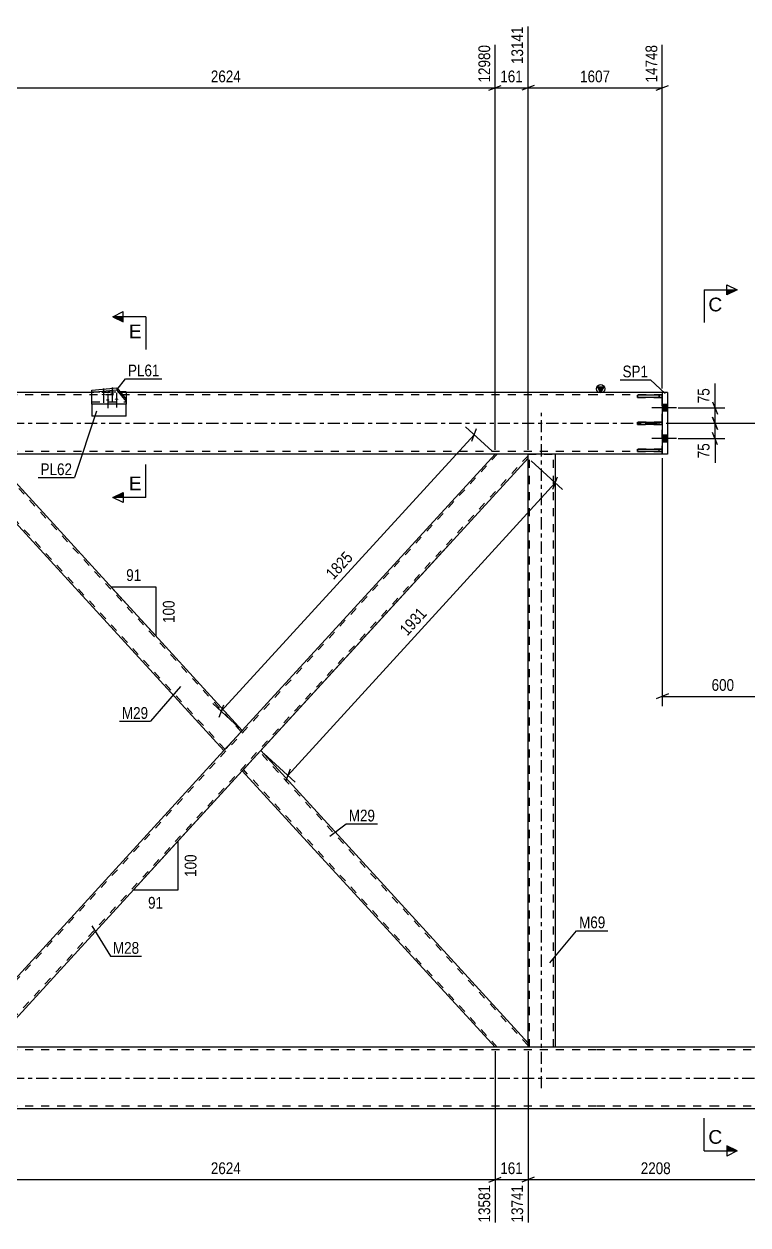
# Model space of a CAD drawing. Header units: millimetres. Extents: x -109 to 1080, y -501 to 340.
# Drawn here: x 486.1 to 662.5, y -195.3 to 97.3 of the extents above; entities that cross this region are included whole.
import ezdxf

# ---------------------------------------------------------------- set-up
doc = ezdxf.new("R2010")
doc.units = ezdxf.units.MM
doc.linetypes.add('DXK_LINE_DOT2', pattern=[3.9198, 1.9599, -1.9599])
doc.linetypes.add('DXK_LINE_DOT3', pattern=[5.9187, 2.979, -0.9799, 0.9799, -0.9799])
doc.styles.add('Arial', font='ARIAL.TTF', dxfattribs={"height": 0.2})
doc.styles.add('Arial Narrow', font='ARIALN.TTF', dxfattribs={"height": 0.2})

# ---------------------------------------------------------------- blocks, each defined once
blk = doc.blocks.new('Part-389666448-1448 - 1389')
at = {"linetype": 'Continuous'}
blk.add_hatch(color=2, dxfattribs=at).paths.add_polyline_path([(626.65, 7.5), (625.85, 8.9), (627.45, 8.9)])
at = {"color": 2, "linetype": 'Continuous'}
for p, q in [((626.65, 7.5), (625.85, 8.9)), ((625.85, 8.9), (627.45, 8.9)), ((627.45, 8.9), (626.65, 7.5)), ((502.66, 7.5), (468.92, 7.5)), ((625.55, 7.5), (510.99, 7.5)), ((641.65, 7.5), (625.65, 7.5)), ((625.55, -7.5), (15.62, -7.5)), ((641.65, -7.5), (625.65, -7.5))]:
    blk.add_line(p, q, dxfattribs=at)
at = {"color": 7, "linetype": 'DXK_LINE_DOT2'}
for p, q in [((625.55, 6.9), (15.62, 6.9)), ((510.99, 7.5), (502.66, 7.5)), ((641.65, 6.9), (625.65, 6.9)), ((641.65, -7.5), (641.65, 7.5)), ((625.55, -6.9), (15.62, -6.9)), ((641.65, -6.9), (625.65, -6.9))]:
    blk.add_line(p, q, dxfattribs=at)
at = {"color": 7, "linetype": 'DXK_LINE_DOT3'}
for p, q in [((15.62, 0), (625.55, 0)), ((625.65, 0), (641.65, 0))]:
    blk.add_line(p, q, dxfattribs=at)
at = {"color": 2, "linetype": 'Continuous'}
blk.add_circle((626.65, 8.4), 1, dxfattribs=at)
blk = doc.blocks.new('Part-389666448-1433 - 1389')
at = {"color": 2, "linetype": 'Continuous'}
for p, q in [((625.55, -152), (474.54, -152)), ((655.1, -152), (625.65, -152)), ((665.2, -152), (655.2, -152)), ((625.55, -167), (15.62, -167)), ((655.1, -167), (625.65, -167)), ((665.2, -167), (655.2, -167))]:
    blk.add_line(p, q, dxfattribs=at)
at = {"color": 7, "linetype": 'DXK_LINE_DOT2'}
for p, q in [((625.55, -152.6), (15.62, -152.6)), ((655.1, -152.6), (625.65, -152.6)), ((671.2, -152.6), (655.2, -152.6)), ((625.55, -166.4), (15.62, -166.4)), ((655.1, -166.4), (625.65, -166.4)), ((671.2, -166.4), (655.2, -166.4))]:
    blk.add_line(p, q, dxfattribs=at)
at = {"color": 7, "linetype": 'DXK_LINE_DOT3'}
for p, q in [((15.62, -159.5), (625.55, -159.5)), ((625.65, -159.5), (655.1, -159.5)), ((655.2, -159.5), (671.2, -159.5))]:
    blk.add_line(p, q, dxfattribs=at)
blk = doc.blocks.new('Part-389666448-1406 - 1389')
at = {"color": 2, "linetype": 'Continuous'}
for p, q in [((502.66, 8.08), (508.74, 8.65)), ((508.74, 8.09), (502.66, 7.51)), ((502.66, 4.65), (502.66, 8.08)), ((508.74, 8.65), (510.99, 5.84)), ((508.74, 8.65), (508.74, 8.09)), ((508.74, 8.09), (510.99, 5.28)), ((510.99, 4.65), (502.66, 4.65)), ((510.99, 5.84), (510.99, 4.65))]:
    blk.add_line(p, q, dxfattribs=at)
at = {"color": 7, "linetype": 'DXK_LINE_DOT2'}
blk.add_line((502.66, 5.21), (510.99, 5.21), dxfattribs=at)
blk = doc.blocks.new('Part-389666448-1589 - 1389')
at = {"color": 2, "linetype": 'Continuous'}
for p, q in [((469.72, -8.5), (469.72, -7.5)), ((534.86, -79.75), (469.72, -8.5)), ((539.33, -74.86), (477.75, -7.5)), ((539, -75.23), (534.86, -79.75)), ((539.33, -74.86), (539, -75.23))]:
    blk.add_line(p, q, dxfattribs=at)
at = {"color": 7, "linetype": 'DXK_LINE_DOT2'}
for p, q in [((477.75, -7.5), (469.72, -7.5)), ((535.13, -79.45), (469.72, -7.91)), ((539.06, -75.16), (477.2, -7.5)), ((539.29, -74.9), (539, -75.23))]:
    blk.add_line(p, q, dxfattribs=at)
blk = doc.blocks.new('Part-389666448-1515 - 1389')
at = {"color": 2, "linetype": 'Continuous'}
for p, q in [((539.33, -84.64), (543.81, -79.75)), ((543.81, -79.75), (608.95, -151)), ((600.92, -152), (539.33, -84.64)), ((608.95, -152), (608.95, -151))]:
    blk.add_line(p, q, dxfattribs=at)
at = {"color": 7, "linetype": 'DXK_LINE_DOT2'}
for p, q in [((608.95, -151.59), (543.53, -80.05)), ((601.46, -152), (539.61, -84.34)), ((608.95, -152), (600.92, -152)), ((608.95, -152), (608.95, -151.96))]:
    blk.add_line(p, q, dxfattribs=at)
blk = doc.blocks.new('Part-389666448-1559 - 1389')
at = {"color": 7, "linetype": 'DXK_LINE_DOT3'}
blk.add_line((612.25, -162), (612.25, 2.5), dxfattribs=at)
at = {"color": 7, "linetype": 'DXK_LINE_DOT2'}
for p, q in [((608.95, -7.5), (615.55, -7.5)), ((608.95, -8.5), (608.95, -7.5)), ((609.35, -152), (609.35, -7.5)), ((615.15, -152), (615.15, -7.5)), ((608.95, -152), (608.95, -151)), ((615.55, -152), (608.95, -152))]:
    blk.add_line(p, q, dxfattribs=at)
at = {"color": 2, "linetype": 'Continuous'}
for p, q in [((608.95, -151), (608.95, -8.5)), ((615.55, -7.5), (615.55, -152))]:
    blk.add_line(p, q, dxfattribs=at)
blk = doc.blocks.new('Part-389666448-1500 - 1389')
at = {"color": 2, "linetype": 'Continuous'}
for p, q in [((642.9, 7.5), (641.65, 7.5)), ((641.65, 7.5), (641.65, -7.5)), ((642.9, 7.5), (642.9, -7.5)), ((642.9, -7.5), (641.65, -7.5))]:
    blk.add_line(p, q, dxfattribs=at)
blk = doc.blocks.new('Part-389666448-1584 - 1389')
at = {"color": 7, "linetype": 'DXK_LINE_DOT2'}
for p, q in [((601.46, -7.5), (469.72, -151.59)), ((608.95, -7.91), (477.2, -152)), ((608.95, -7.5), (600.92, -7.5)), ((539.33, -74.86), (534.86, -79.75)), ((543.81, -79.75), (539.33, -84.64)), ((470.56, -150.07), (469.72, -151)), ((469.72, -152), (469.72, -151)), ((477.75, -152), (469.72, -152))]:
    blk.add_line(p, q, dxfattribs=at)
at = {"color": 2, "linetype": 'Continuous'}
for p, q in [((600.92, -7.5), (539.33, -74.86)), ((608.95, -8.5), (543.81, -79.75)), ((608.95, -8.5), (608.95, -7.5)), ((534.86, -79.75), (470.56, -150.07)), ((539.33, -84.64), (477.75, -152))]:
    blk.add_line(p, q, dxfattribs=at)
blk = doc.blocks.new('Part-389666448-1654 - 1389')
at = {"color": 7, "linetype": 'DXK_LINE_DOT2'}
for p, q in [((502.66, 4.65), (502.66, 7.69)), ((502.66, 7.69), (509.51, 7.69)), ((510.99, 5.84), (510.99, 4.65))]:
    blk.add_line(p, q, dxfattribs=at)
at = {"color": 2, "linetype": 'Continuous'}
for p, q in [((510.99, 7.69), (509.51, 7.69)), ((510.99, 7.69), (510.99, 5.84)), ((502.66, 4.65), (502.66, 1.69)), ((510.99, 1.69), (510.99, 4.65)), ((510.99, 1.69), (502.66, 1.69))]:
    blk.add_line(p, q, dxfattribs=at)
blk = doc.blocks.new('Part-389666448-1671 - 1389')
at = {"color": 2, "linetype": 'Continuous'}
for p, q in [((635.65, 0.3), (641.65, 0.3)), ((635.65, -0.3), (635.65, 0.3)), ((641.65, 0.3), (641.65, -0.3)), ((641.65, -0.3), (635.65, -0.3))]:
    blk.add_line(p, q, dxfattribs=at)
at = {"color": 7, "linetype": 'DXK_LINE_DOT2'}
blk.add_line((640.9, -0.3), (640.9, 0.3), dxfattribs=at)
blk = doc.blocks.new('Part-389666448-1672 - 1389')
at = {"color": 2, "linetype": 'Continuous'}
for p, q in [((641.65, 6.87), (635.65, 6.87)), ((635.65, 6.27), (635.65, 6.87)), ((641.65, 6.27), (635.65, 6.27)), ((641.65, 6.87), (641.65, 6.27))]:
    blk.add_line(p, q, dxfattribs=at)
at = {"color": 7, "linetype": 'DXK_LINE_DOT2'}
blk.add_line((640.9, 6.27), (640.9, 6.87), dxfattribs=at)
blk = doc.blocks.new('Part-389666448-1673 - 1389')
at = {"color": 2, "linetype": 'Continuous'}
for p, q in [((635.65, -6.28), (641.65, -6.28)), ((635.65, -6.88), (635.65, -6.28)), ((641.65, -6.88), (635.65, -6.88)), ((641.65, -6.28), (641.65, -6.88))]:
    blk.add_line(p, q, dxfattribs=at)
at = {"color": 7, "linetype": 'DXK_LINE_DOT2'}
blk.add_line((640.9, -6.88), (640.9, -6.28), dxfattribs=at)
blk = doc.blocks.new('Part-389666448-1674 - 1389')
at = {"color": 7, "linetype": 'DXK_LINE_DOT2'}
for p, q in [((641.65, 0.3), (635.65, 0.3)), ((635.65, 0.3), (635.65, -0.3)), ((640.9, -0.3), (640.9, 0.3)), ((641.65, -0.3), (641.65, 0.3)), ((635.65, -0.3), (641.65, -0.3))]:
    blk.add_line(p, q, dxfattribs=at)
blk = doc.blocks.new('Part-389666448-1675 - 1389')
at = {"color": 7, "linetype": 'DXK_LINE_DOT2'}
for p, q in [((641.65, 6.87), (635.65, 6.87)), ((635.65, 6.87), (635.65, 6.27)), ((635.65, 6.27), (641.65, 6.27)), ((640.9, 6.87), (640.9, 6.27)), ((641.65, 6.27), (641.65, 6.87))]:
    blk.add_line(p, q, dxfattribs=at)
blk = doc.blocks.new('Part-389666448-1676 - 1389')
at = {"color": 7, "linetype": 'DXK_LINE_DOT2'}
for p, q in [((641.65, -6.28), (635.65, -6.28)), ((635.65, -6.28), (635.65, -6.88)), ((635.65, -6.88), (641.65, -6.88)), ((640.9, -6.88), (640.9, -6.28)), ((641.65, -6.88), (641.65, -6.28))]:
    blk.add_line(p, q, dxfattribs=at)
blk = doc.blocks.new('Bolt-389666448-1682 - 1389')
at = {"linetype": 'Continuous'}
for points in [[(641.65, 4.58), (641.65, 2.93), (642.9, 2.93), (642.9, 4.58)], [(641.65, 4.58), (641.65, 2.93), (642.9, 2.93), (642.9, 4.58)], [(641.65, -2.92), (641.65, -4.57), (642.9, -4.57), (642.9, -2.92)], [(641.65, -2.92), (641.65, -4.57), (642.9, -4.57), (642.9, -2.92)]]:
    blk.add_hatch(color=1, dxfattribs=at).paths.add_polyline_path(points)
at = {"color": 1, "linetype": 'Continuous'}
for p, q in [((645.1, 3.75), (639.15, 3.75)), ((645.1, 3.75), (639.15, 3.75)), ((642.9, 4.58), (641.65, 4.58)), ((642.9, 4.58), (641.65, 4.58)), ((642.9, 2.93), (641.65, 2.93)), ((642.9, 2.93), (641.65, 2.93)), ((642.9, -2.92), (641.65, -2.92)), ((642.9, -2.92), (641.65, -2.92)), ((645.1, -3.75), (639.15, -3.75)), ((645.1, -3.75), (639.15, -3.75)), ((642.9, -4.57), (641.65, -4.57)), ((642.9, -4.57), (641.65, -4.57))]:
    blk.add_line(p, q, dxfattribs=at)
blk = doc.blocks.new('Bolt-389666448-1686 - 1389')
at = {"linetype": 'Continuous'}
for points in [[(505.48, 7.14), (505.57, 7.13), (505.66, 7.12), (505.74, 7.11), (505.81, 7.08), (505.87, 7.06), (505.91, 7.03), (505.93, 7), (505.93, 6.97), (505.91, 6.93), (505.87, 6.9), (505.81, 6.88), (505.74, 6.86), (505.66, 6.84), (505.57, 6.83), (505.48, 6.83), (505.38, 6.83), (505.29, 6.84), (505.21, 6.86), (505.14, 6.88), (505.09, 6.9), (505.05, 6.93), (505.03, 6.97), (505.03, 7), (505.05, 7.03), (505.09, 7.06), (505.14, 7.08), (505.21, 7.11), (505.29, 7.12), (505.38, 7.13)], [(507.65, 7.34), (507.74, 7.34), (507.83, 7.33), (507.91, 7.31), (507.98, 7.29), (508.04, 7.26), (508.08, 7.23), (508.1, 7.2), (508.1, 7.17), (508.08, 7.14), (508.04, 7.11), (507.98, 7.08), (507.91, 7.06), (507.83, 7.04), (507.74, 7.03), (507.65, 7.03), (507.55, 7.03), (507.46, 7.04), (507.38, 7.06), (507.31, 7.08), (507.26, 7.11), (507.22, 7.14), (507.2, 7.17), (507.2, 7.2), (507.22, 7.23), (507.26, 7.26), (507.31, 7.29), (507.38, 7.31), (507.46, 7.33), (507.55, 7.34)], [(508.7, 6.02), (508.8, 6.02), (508.89, 6.01), (508.97, 5.99), (509.04, 5.97), (509.09, 5.94), (509.13, 5.91), (509.15, 5.88), (509.15, 5.85), (509.13, 5.82), (509.09, 5.79), (509.04, 5.76), (508.97, 5.74), (508.89, 5.72), (508.8, 5.71), (508.7, 5.71), (508.61, 5.71), (508.52, 5.72), (508.44, 5.74), (508.37, 5.76), (508.31, 5.79), (508.28, 5.82), (508.26, 5.85), (508.26, 5.88), (508.28, 5.91), (508.31, 5.94), (508.37, 5.97), (508.44, 5.99), (508.52, 6.01), (508.61, 6.02)], [(506.53, 5.82), (506.63, 5.81), (506.72, 5.8), (506.8, 5.79), (506.87, 5.77), (506.92, 5.74), (506.96, 5.71), (506.98, 5.68), (506.98, 5.65), (506.96, 5.61), (506.92, 5.59), (506.87, 5.56), (506.8, 5.54), (506.72, 5.52), (506.63, 5.51), (506.53, 5.51), (506.44, 5.51), (506.35, 5.52), (506.27, 5.54), (506.2, 5.56), (506.14, 5.59), (506.11, 5.61), (506.09, 5.65), (506.09, 5.68), (506.11, 5.71), (506.14, 5.74), (506.2, 5.77), (506.27, 5.79), (506.35, 5.8), (506.44, 5.81)]]:
    blk.add_hatch(color=1, dxfattribs=at).paths.add_polyline_path(points)
at = {"color": 1, "linetype": 'Continuous'}
for p, q in [((505.48, 8.49), (505.48, 4.96)), ((506.53, 7.17), (506.53, 3.64)), ((507.65, 8.69), (507.65, 5.16)), ((508.7, 7.37), (508.7, 3.84))]:
    blk.add_line(p, q, dxfattribs=at)
blk = doc.blocks.new('StraightDimension-389666448-2023 - 1389')
at = {"color": 7, "linetype": 'Continuous'}
for p, q in [((609.69, -9.17), (617.33, -16.16)), ((550.42, -85.8), (615.56, -14.54)), ((614.99, -16.06), (616.13, -13.03)), ((544.54, -80.42), (552.19, -87.41)), ((550.99, -84.28), (549.85, -87.31))]:
    blk.add_line(p, q, dxfattribs=at)
at = {"color": 0}
blk.add_wipeout([(585.31, -46.52), (582.21, -43.69), (576.46, -49.97), (579.56, -52.81)], dxfattribs=at)
at = {"color": 3, "style": 'Arial Narrow'}
blk.add_text('1931', height=2.863, rotation=47.5612, dxfattribs=at).set_placement((579.53, -51.96))
blk = doc.blocks.new('StraightDimension-389666448-28048 - 1389')
at = {"color": 7, "linetype": 'Continuous'}
for p, q in [((645.52, 3.75), (656.92, 3.75)), ((653.92, 5.25), (655.12, 2.25)), ((654.52, 0), (654.52, 3.75)), ((655.12, -1.5), (653.92, 1.5)), ((642.65, 0), (656.92, 0))]:
    blk.add_line(p, q, dxfattribs=at)
at = {"color": 0}
blk.add_wipeout([(653.77, 9.13), (649.57, 9.13), (649.57, 4.28), (653.77, 4.28)], dxfattribs=at)
at = {"color": 7, "linetype": 'Continuous'}
blk.add_line((654.52, 3.75), (654.52, 9.66), dxfattribs=at)
blk.add_line((654.52, 3.75), (654.52, 9.66), dxfattribs=at)
at = {"color": 3, "style": 'Arial Narrow'}
blk.add_text('75', height=2.863, rotation=90.0002, dxfattribs=at).set_placement((653.17, 4.88))
blk = doc.blocks.new('StraightDimension-389666448-2450 - 1389')
at = {"color": 7, "linetype": 'Continuous'}
for p, q in [((608.95, -6.5), (608.95, 96.66)), ((600.92, -6.5), (600.92, 92.16)), ((599.42, 81.11), (602.42, 82.31)), ((610.45, 82.31), (607.45, 81.11)), ((600.92, 81.71), (608.95, 81.71))]:
    blk.add_line(p, q, dxfattribs=at)
at = {"color": 0}
blk.add_wipeout([(608.28, 82.46), (608.28, 86.66), (601.59, 86.66), (601.59, 82.46)], dxfattribs=at)
at = {"color": 0, "linetype": 'Continuous'}
blk.add_wipeout([(608.35, 97.26), (604.15, 97.26), (604.15, 86.91), (608.35, 86.91)], dxfattribs=at)
at = {"color": 3, "linetype": 'Continuous', "style": 'Arial Narrow'}
blk.add_text('13141', height=2.863, rotation=90.0002, dxfattribs=at).set_placement((607.75, 87.51))
at = {"color": 3, "style": 'Arial Narrow'}
blk.add_text('161', height=2.863, dxfattribs=at).set_placement((602.19, 83.06))
blk = doc.blocks.new('AngleDimension-389666448-13188 - 1389')
at = {"color": 7, "linetype": 'Continuous'}
for p, q in [((507.4, -39.93), (507.4, -39.93)), ((518.33, -39.93), (507.4, -39.93)), ((518.33, -51.89), (507.4, -39.93)), ((518.33, -51.89), (518.33, -39.93))]:
    blk.add_line(p, q, dxfattribs=at)
at = {"color": 0}
for points in [[(515.29, -39.03), (515.29, -34.83), (510.44, -34.83), (510.44, -39.03)], [(523.43, -42.57), (519.23, -42.57), (519.23, -49.25), (523.43, -49.25)]]:
    blk.add_wipeout(points, dxfattribs=at)
at = {"color": 3, "style": 'Arial Narrow'}
blk.add_text('91', height=2.863, dxfattribs=at).set_placement((511.04, -38.43))
blk.add_text('100', height=2.863, rotation=90.0002, dxfattribs=at).set_placement((522.83, -48.65))
blk = doc.blocks.new('StraightDimension-389666448-1873 - 1389')
at = {"color": 7, "linetype": 'Continuous'}
for p, q in [((693.75, -1.5), (692.55, 1.5)), ((642.65, 0), (695.55, 0)), ((693.15, -159.5), (693.15, 0)), ((672.2, -159.5), (695.55, -159.5)), ((692.55, -158), (693.75, -161))]:
    blk.add_line(p, q, dxfattribs=at)
at = {"color": 0}
blk.add_wipeout([(692.4, -75.49), (688.2, -75.49), (688.2, -84.01), (692.4, -84.01)], dxfattribs=at)
at = {"color": 3, "style": 'Arial Narrow'}
blk.add_text('3190', height=2.863, rotation=90.0002, dxfattribs=at).set_placement((691.8, -83.41))
blk = doc.blocks.new('AngleDimension-389666448-1900 - 1389')
at = {"color": 7, "linetype": 'Continuous'}
for p, q in [((589.46, -29.82), (523.65, -101.79)), ((523.65, -101.79), (512.72, -113.75)), ((523.65, -101.79), (523.65, -113.75)), ((523.65, -113.75), (512.72, -113.75))]:
    blk.add_line(p, q, dxfattribs=at)
at = {"color": 0}
for points in [[(528.75, -104.43), (524.55, -104.43), (524.55, -111.11), (528.75, -111.11)], [(520.62, -118.85), (520.62, -114.65), (515.76, -114.65), (515.76, -118.85)]]:
    blk.add_wipeout(points, dxfattribs=at)
at = {"color": 3, "style": 'Arial Narrow'}
blk.add_text('100', height=2.863, rotation=90.0002, dxfattribs=at).set_placement((528.15, -110.51))
blk.add_text('91', height=2.863, dxfattribs=at).set_placement((516.36, -118.25))
blk = doc.blocks.new('StraightDimension-389666448-1986 - 1389')
at = {"color": 7, "linetype": 'Continuous'}
for p, q in [((534.21, -70.17), (595.8, -2.81)), ((600.18, -6.83), (593.69, -0.89)), ((595.23, -4.33), (596.37, -1.3)), ((538.6, -74.18), (532.11, -68.25)), ((534.78, -68.66), (533.64, -71.69))]:
    blk.add_line(p, q, dxfattribs=at)
at = {"color": 0}
blk.add_wipeout([(567.32, -32.85), (564.22, -30.01), (558.48, -36.29), (561.58, -39.13)], dxfattribs=at)
at = {"color": 3, "style": 'Arial Narrow'}
blk.add_text('1825', height=2.863, rotation=47.5612, dxfattribs=at).set_placement((561.54, -38.28))
blk = doc.blocks.new('StraightDimension-389666448-2444 - 1389')
at = {"color": 7, "linetype": 'Continuous'}
for p, q in [((608.95, -6.5), (608.95, 96.66)), ((641.65, 8.5), (641.65, 92.16)), ((610.45, 82.31), (607.45, 81.11)), ((640.15, 81.11), (643.15, 82.31)), ((608.95, 81.71), (641.65, 81.71))]:
    blk.add_line(p, q, dxfattribs=at)
at = {"color": 0, "linetype": 'Continuous'}
blk.add_wipeout([(641.05, 92.76), (636.85, 92.76), (636.85, 82.41), (641.05, 82.41)], dxfattribs=at)
at = {"color": 0}
blk.add_wipeout([(629.56, 82.46), (629.56, 86.66), (621.04, 86.66), (621.04, 82.46)], dxfattribs=at)
at = {"color": 3, "linetype": 'Continuous', "style": 'Arial Narrow'}
blk.add_text('14748', height=2.863, rotation=90.0002, dxfattribs=at).set_placement((640.45, 83.01))
at = {"color": 3, "style": 'Arial Narrow'}
blk.add_text('1607', height=2.863, dxfattribs=at).set_placement((621.64, 83.06))
blk = doc.blocks.new('StraightDimension-389666448-2461 - 1389')
at = {"color": 7, "linetype": 'Continuous'}
for p, q in [((469.72, -6.5), (469.72, 92.16)), ((600.92, -6.5), (600.92, 92.16)), ((471.22, 82.31), (468.22, 81.11)), ((599.42, 81.11), (602.42, 82.31)), ((469.72, 81.71), (600.92, 81.71))]:
    blk.add_line(p, q, dxfattribs=at)
at = {"color": 0, "linetype": 'Continuous'}
blk.add_wipeout([(600.32, 92.76), (596.12, 92.76), (596.12, 82.41), (600.32, 82.41)], dxfattribs=at)
at = {"color": 0}
blk.add_wipeout([(539.58, 82.46), (539.58, 86.66), (531.06, 86.66), (531.06, 82.46)], dxfattribs=at)
at = {"color": 3, "linetype": 'Continuous', "style": 'Arial Narrow'}
blk.add_text('12980', height=2.863, rotation=90.0002, dxfattribs=at).set_placement((599.72, 83.01))
at = {"color": 3, "style": 'Arial Narrow'}
blk.add_text('2624', height=2.863, dxfattribs=at).set_placement((531.66, 83.06))
blk = doc.blocks.new('StraightDimension-389666448-13253 - 1389')
at = {"color": 7, "linetype": 'Continuous'}
for p, q in [((641.65, -8.5), (641.65, -68.94)), ((671.2, -151), (671.2, -63.69)), ((643.15, -65.94), (640.15, -67.14)), ((641.65, -66.54), (671.2, -66.54)), ((669.7, -67.14), (672.7, -65.94))]:
    blk.add_line(p, q, dxfattribs=at)
at = {"color": 0}
blk.add_wipeout([(659.77, -65.79), (659.77, -61.59), (653.08, -61.59), (653.08, -65.79)], dxfattribs=at)
at = {"color": 3, "style": 'Arial Narrow'}
blk.add_text('600', height=2.863, dxfattribs=at).set_placement((653.68, -65.19))
blk = doc.blocks.new('StraightDimension-389666448-21950 - 1389')
at = {"color": 7, "linetype": 'Continuous'}
for p, q in [((608.95, -153), (608.95, -194.7)), ((671.2, -168), (671.2, -194.7)), ((610.45, -183.66), (607.45, -184.86)), ((608.95, -184.26), (671.2, -184.26)), ((669.7, -184.86), (672.7, -183.66))]:
    blk.add_line(p, q, dxfattribs=at)
at = {"color": 0}
blk.add_wipeout([(644.33, -183.51), (644.33, -179.31), (635.82, -179.31), (635.82, -183.51)], dxfattribs=at)
at = {"color": 0, "linetype": 'Continuous'}
blk.add_wipeout([(670.6, -184.96), (666.4, -184.96), (666.4, -195.3), (670.6, -195.3)], dxfattribs=at)
at = {"color": 3, "style": 'Arial Narrow'}
blk.add_text('2208', height=2.863, dxfattribs=at).set_placement((636.42, -182.91))
at = {"color": 3, "linetype": 'Continuous', "style": 'Arial Narrow'}
blk.add_text('15949', height=2.863, rotation=90.0002, dxfattribs=at).set_placement((670, -194.7))
blk = doc.blocks.new('StraightDimension-389666448-21951 - 1389')
at = {"color": 7, "linetype": 'Continuous'}
for p, q in [((600.92, -153), (600.92, -194.7)), ((608.95, -153), (608.95, -194.7)), ((599.42, -184.86), (602.42, -183.66)), ((600.92, -184.26), (608.95, -184.26)), ((610.45, -183.66), (607.45, -184.86))]:
    blk.add_line(p, q, dxfattribs=at)
at = {"color": 0}
blk.add_wipeout([(608.28, -183.51), (608.28, -179.31), (601.59, -179.31), (601.59, -183.51)], dxfattribs=at)
at = {"color": 3, "style": 'Arial Narrow'}
blk.add_text('161', height=2.863, dxfattribs=at).set_placement((602.19, -182.91))
at = {"color": 0, "linetype": 'Continuous'}
blk.add_wipeout([(608.35, -184.96), (604.15, -184.96), (604.15, -195.3), (608.35, -195.3)], dxfattribs=at)
at = {"color": 3, "linetype": 'Continuous', "style": 'Arial Narrow'}
blk.add_text('13741', height=2.863, rotation=90.0002, dxfattribs=at).set_placement((607.75, -194.7))
blk = doc.blocks.new('StraightDimension-389666448-21952 - 1389')
at = {"color": 7, "linetype": 'Continuous'}
for p, q in [((469.72, -153), (469.72, -194.7)), ((600.92, -153), (600.92, -194.7)), ((471.22, -183.66), (468.22, -184.86)), ((469.72, -184.26), (600.92, -184.26)), ((599.42, -184.86), (602.42, -183.66))]:
    blk.add_line(p, q, dxfattribs=at)
at = {"color": 0}
blk.add_wipeout([(539.58, -183.51), (539.58, -179.31), (531.06, -179.31), (531.06, -183.51)], dxfattribs=at)
at = {"color": 0, "linetype": 'Continuous'}
blk.add_wipeout([(600.32, -184.96), (596.12, -184.96), (596.12, -195.3), (600.32, -195.3)], dxfattribs=at)
at = {"color": 3, "style": 'Arial Narrow'}
blk.add_text('2624', height=2.863, dxfattribs=at).set_placement((531.66, -182.91))
at = {"color": 3, "linetype": 'Continuous', "style": 'Arial Narrow'}
blk.add_text('13581', height=2.863, rotation=90.0002, dxfattribs=at).set_placement((599.72, -194.7))
blk = doc.blocks.new('StraightDimension-389666448-28049 - 1389')
at = {"color": 7, "linetype": 'Continuous'}
for p, q in [((653.92, 1.5), (655.12, -1.5)), ((642.65, 0), (656.92, 0)), ((655.12, -5.25), (653.92, -2.25)), ((654.52, -3.75), (654.52, 0)), ((645.52, -3.75), (656.92, -3.75))]:
    blk.add_line(p, q, dxfattribs=at)
at = {"color": 0}
blk.add_wipeout([(653.77, -4.27), (649.57, -4.27), (649.57, -9.13), (653.77, -9.13)], dxfattribs=at)
at = {"color": 7, "linetype": 'Continuous'}
blk.add_line((654.52, -3.75), (654.52, -9.66), dxfattribs=at)
blk.add_line((654.52, -3.75), (654.52, -9.66), dxfattribs=at)
at = {"color": 3, "style": 'Arial Narrow'}
blk.add_text('75', height=2.863, rotation=90.0002, dxfattribs=at).set_placement((653.17, -8.53))
blk = doc.blocks.new('SectionMark-389666448-11572 - 1389')
at = {"color": 6, "linetype": 'Continuous'}
for p, q in [((507.8, 25.95), (510.3, 27.2)), ((515.8, 25.95), (507.8, 25.95)), ((515.8, -18.08), (507.8, -18.08)), ((510.3, -19.33), (507.8, -18.08))]:
    blk.add_line(p, q, dxfattribs=at)
at = {"color": 0, "linetype": 'Continuous'}
for points in [[(514.8, 20.7), (514.8, 24.2), (511.69, 24.2), (511.69, 20.7)], [(514.8, -16.33), (514.8, -12.83), (511.69, -12.83), (511.69, -16.33)]]:
    blk.add_wipeout(points, dxfattribs=at)
at = {"linetype": 'Continuous'}
for points in [[(510.3, 25.95), (510.3, 24.7), (507.8, 25.95)], [(510.3, -16.83), (510.3, -18.08), (507.8, -18.08)]]:
    blk.add_hatch(color=6, dxfattribs=at).paths.add_polyline_path(points)
at = {"color": 6, "linetype": 'Continuous'}
for p, q in [((510.3, 24.7), (510.3, 27.2)), ((507.8, 25.95), (510.3, 24.7)), ((515.8, 25.95), (515.8, 17.95)), ((515.8, -18.08), (515.8, -10.08)), ((507.8, -18.08), (510.3, -16.83)), ((510.3, -16.83), (510.3, -19.33))]:
    blk.add_line(p, q, dxfattribs=at)
at = {"color": 3, "linetype": 'Continuous', "style": 'Arial'}
for p in [(511.69, 20.7), (511.69, -16.33)]:
    blk.add_text('E', height=3.34, dxfattribs=at).set_placement(p)
blk = doc.blocks.new('Mark-389666448-1496 - 1389')
at = {"color": 0}
blk.add_wipeout([(638.19, 11.18), (638.19, 14.18), (631.98, 14.18), (631.98, 11.18)], dxfattribs=at)
blk.add_wipeout([(638.19, 11.18), (638.19, 14.18), (631.98, 14.18), (631.98, 11.18)], dxfattribs=at)
at = {"color": 30, "linetype": 'Continuous'}
for p in [(631.38, 10.58), (642.35, 7.21)]:
    blk.add_line(p, (638.79, 10.58), dxfattribs=at)
at = {"color": 3, "style": 'Arial Narrow'}
blk.add_text('SP1', height=2.863, dxfattribs=at).set_placement((631.98, 11.18))
blk = doc.blocks.new('Mark-389666448-1511 - 1389')
at = {"color": 0}
blk.add_wipeout([(571.66, -97), (571.66, -94), (565.27, -94), (565.27, -97)], dxfattribs=at)
blk.add_wipeout([(571.66, -97), (571.66, -94), (565.27, -94), (565.27, -97)], dxfattribs=at)
at = {"color": 30, "linetype": 'Continuous'}
for p, q in [((560.62, -100.56), (564.67, -97.6)), ((564.67, -97.6), (572.26, -97.6))]:
    blk.add_line(p, q, dxfattribs=at)
at = {"color": 3, "style": 'Arial Narrow'}
blk.add_text('M29', height=2.863, dxfattribs=at).set_placement((565.27, -97))
blk = doc.blocks.new('Mark-389666448-1580 - 1389')
at = {"color": 0}
blk.add_wipeout([(514.19, -129.24), (514.19, -126.24), (507.8, -126.24), (507.8, -129.24)], dxfattribs=at)
blk.add_wipeout([(514.19, -129.24), (514.19, -126.24), (507.8, -126.24), (507.8, -129.24)], dxfattribs=at)
at = {"color": 30, "linetype": 'Continuous'}
for p, q in [((502.67, -122.43), (507.2, -129.84)), ((507.2, -129.84), (514.79, -129.84))]:
    blk.add_line(p, q, dxfattribs=at)
at = {"color": 3, "style": 'Arial Narrow'}
blk.add_text('M28', height=2.863, dxfattribs=at).set_placement((507.8, -129.24))
blk = doc.blocks.new('Mark-389666448-1555 - 1389')
at = {"color": 0}
blk.add_wipeout([(627.79, -123.02), (627.79, -120.02), (621.39, -120.02), (621.39, -123.02)], dxfattribs=at)
blk.add_wipeout([(627.79, -123.02), (627.79, -120.02), (621.39, -120.02), (621.39, -123.02)], dxfattribs=at)
at = {"color": 30, "linetype": 'Continuous'}
for p, q in [((614.25, -131.42), (620.79, -123.62)), ((620.79, -123.62), (628.39, -123.62))]:
    blk.add_line(p, q, dxfattribs=at)
at = {"color": 3, "style": 'Arial Narrow'}
blk.add_text('M69', height=2.863, dxfattribs=at).set_placement((621.39, -123.02))
blk = doc.blocks.new('Mark-389666448-1585 - 1389')
at = {"color": 0}
blk.add_wipeout([(516.38, -72.01), (516.38, -69.01), (509.99, -69.01), (509.99, -72.01)], dxfattribs=at)
blk.add_wipeout([(516.38, -72.01), (516.38, -69.01), (509.99, -69.01), (509.99, -72.01)], dxfattribs=at)
at = {"color": 30, "linetype": 'Continuous'}
for p in [(524.26, -64.11), (509.39, -72.61)]:
    blk.add_line(p, (516.98, -72.61), dxfattribs=at)
at = {"color": 3, "style": 'Arial Narrow'}
blk.add_text('M29', height=2.863, dxfattribs=at).set_placement((509.99, -72.01))
blk = doc.blocks.new('Mark-389666448-1650 - 1389')
at = {"color": 0}
blk.add_wipeout([(497.85, -12.64), (497.85, -9.64), (490.17, -9.64), (490.17, -12.64)], dxfattribs=at)
blk.add_wipeout([(497.85, -12.64), (497.85, -9.64), (490.17, -9.64), (490.17, -12.64)], dxfattribs=at)
at = {"color": 30, "linetype": 'Continuous'}
for p in [(503.83, 2.94), (489.57, -13.24)]:
    blk.add_line(p, (498.45, -13.24), dxfattribs=at)
at = {"color": 3, "style": 'Arial Narrow'}
blk.add_text('PL62', height=2.863, dxfattribs=at).set_placement((490.17, -12.64))
blk = doc.blocks.new('Mark-389666448-11146 - 1389')
at = {"color": 0}
blk.add_wipeout([(519.15, 11.42), (519.15, 14.42), (511.47, 14.42), (511.47, 11.42)], dxfattribs=at)
blk.add_wipeout([(519.15, 11.42), (519.15, 14.42), (511.47, 14.42), (511.47, 11.42)], dxfattribs=at)
at = {"color": 30, "linetype": 'Continuous'}
for p, q in [((508.82, 8.19), (510.87, 10.82)), ((510.87, 10.82), (519.75, 10.82))]:
    blk.add_line(p, q, dxfattribs=at)
at = {"color": 3, "style": 'Arial Narrow'}
blk.add_text('PL61', height=2.863, dxfattribs=at).set_placement((511.47, 11.42))
blk = doc.blocks.new('SectionMark-389666448-14018 - 1389')
at = {"color": 6, "linetype": 'Continuous'}
for p, q in [((651.9, 32.51), (659.9, 32.51)), ((657.4, 33.76), (659.9, 32.51)), ((651.9, -177.27), (659.9, -177.27)), ((659.9, -177.27), (657.4, -178.52))]:
    blk.add_line(p, q, dxfattribs=at)
at = {"color": 0, "linetype": 'Continuous'}
for points in [[(656.27, 27.26), (656.27, 30.76), (652.9, 30.76), (652.9, 27.26)], [(656.27, -175.52), (656.27, -172.02), (652.9, -172.02), (652.9, -175.52)]]:
    blk.add_wipeout(points, dxfattribs=at)
at = {"linetype": 'Continuous'}
for points in [[(657.4, 31.26), (657.4, 32.51), (659.9, 32.51)], [(657.4, -177.27), (657.4, -176.02), (659.9, -177.27)]]:
    blk.add_hatch(color=6, dxfattribs=at).paths.add_polyline_path(points)
at = {"color": 6, "linetype": 'Continuous'}
for p, q in [((651.9, 32.51), (651.9, 24.51)), ((657.4, 31.26), (657.4, 33.76)), ((659.9, 32.51), (657.4, 31.26)), ((651.9, -177.27), (651.9, -169.27)), ((659.9, -177.27), (657.4, -176.02)), ((657.4, -176.02), (657.4, -178.52))]:
    blk.add_line(p, q, dxfattribs=at)
at = {"color": 3, "linetype": 'Continuous', "style": 'Arial'}
for p in [(652.9, 27.26), (652.9, -175.52)]:
    blk.add_text('C', height=3.34, dxfattribs=at).set_placement(p)

msp = doc.modelspace()

# ---------------------------------------------------------------- block references
for name in ['Part-389666448-1448 - 1389', 'Part-389666448-1406 - 1389', 'Part-389666448-1654 - 1389', 'Bolt-389666448-1686 - 1389', 'Part-389666448-1672 - 1389', 'Part-389666448-1675 - 1389', 'Part-389666448-1500 - 1389', 'Bolt-389666448-1682 - 1389', 'Part-389666448-1559 - 1389', 'Part-389666448-1671 - 1389', 'Part-389666448-1674 - 1389', 'Part-389666448-1589 - 1389', 'Part-389666448-1584 - 1389', 'Part-389666448-1673 - 1389', 'Part-389666448-1676 - 1389', 'Part-389666448-1515 - 1389', 'Part-389666448-1433 - 1389']:
    msp.add_blockref(name, (0, 0))

# ---------------------------------------------------------------- next in the draw order: block references
for name in ['StraightDimension-389666448-2450 - 1389', 'StraightDimension-389666448-28048 - 1389', 'StraightDimension-389666448-2023 - 1389', 'AngleDimension-389666448-13188 - 1389', 'Mark-389666448-1580 - 1389', 'Mark-389666448-1555 - 1389']:
    msp.add_blockref(name, (0, 0))

# ---------------------------------------------------------------- next in the draw order: block references
for name in ['StraightDimension-389666448-1873 - 1389', 'AngleDimension-389666448-1900 - 1389']:
    msp.add_blockref(name, (0, 0))

# ---------------------------------------------------------------- next in the draw order: block references
for name in ['StraightDimension-389666448-2444 - 1389', 'StraightDimension-389666448-1986 - 1389', 'StraightDimension-389666448-13253 - 1389', 'Mark-389666448-1585 - 1389', 'Mark-389666448-1511 - 1389', 'StraightDimension-389666448-21950 - 1389']:
    msp.add_blockref(name, (0, 0))

# ---------------------------------------------------------------- next in the draw order: block references
for name in ['StraightDimension-389666448-2461 - 1389', 'Mark-389666448-1496 - 1389', 'StraightDimension-389666448-28049 - 1389', 'StraightDimension-389666448-21951 - 1389']:
    msp.add_blockref(name, (0, 0))

# ---------------------------------------------------------------- next in the draw order: block references
for name in ['SectionMark-389666448-14018 - 1389', 'SectionMark-389666448-11572 - 1389', 'Mark-389666448-1650 - 1389', 'StraightDimension-389666448-21952 - 1389']:
    msp.add_blockref(name, (0, 0))

# ---------------------------------------------------------------- next in the draw order: block references
msp.add_blockref('Mark-389666448-11146 - 1389', (0, 0))

doc.saveas('drawing.dxf')
